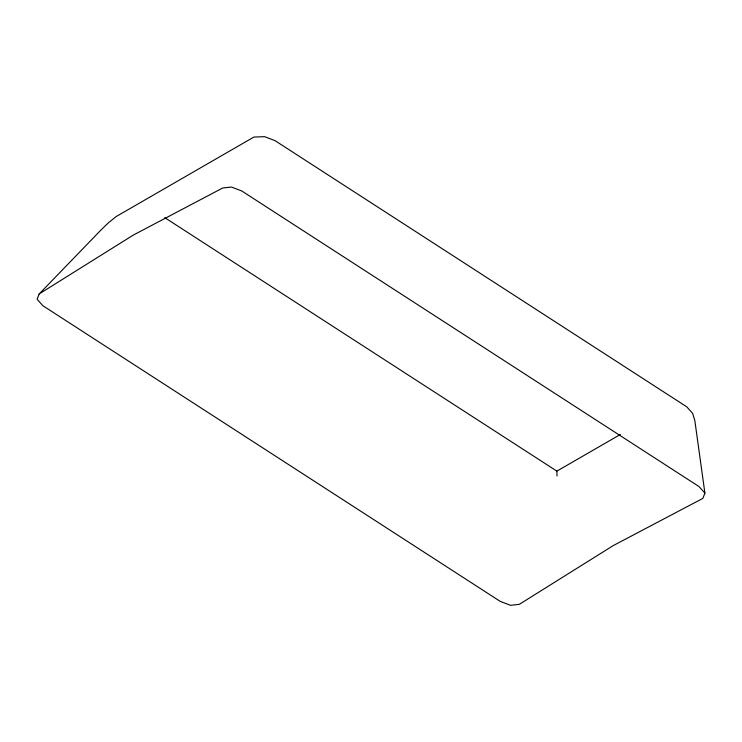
<?xml version="1.0" encoding="UTF-8"?>
<svg xmlns="http://www.w3.org/2000/svg" width="742" height="742" viewBox="0 0 742 742"><rect width="100%" height="100%" fill="white"/><g stroke="black" fill="none" stroke-linecap="round" stroke-linejoin="round"><path stroke-width="1.11" d="M39.159 293.962L37.1 299.249L42.943 305.769L500.219 601.382L510.542 605.314L519.298 604.359L613.254 545.583L702.841 498.401L704.9 493.115L694.827 420.556L692.611 413.35L686.767 406.829L274.976 140.618L264.653 136.686L253.885 137.057L116.225 216.525L108.499 222.73L100.717 230.27L39.159 293.962L133.124 235.186L222.702 188.004L231.458 187.049L241.781 190.982L699.057 486.594L704.9 493.115M557.029 476.002L556.862 471.133L620.312 434.506M164.77 217.656L556.862 471.133"/></g></svg>
